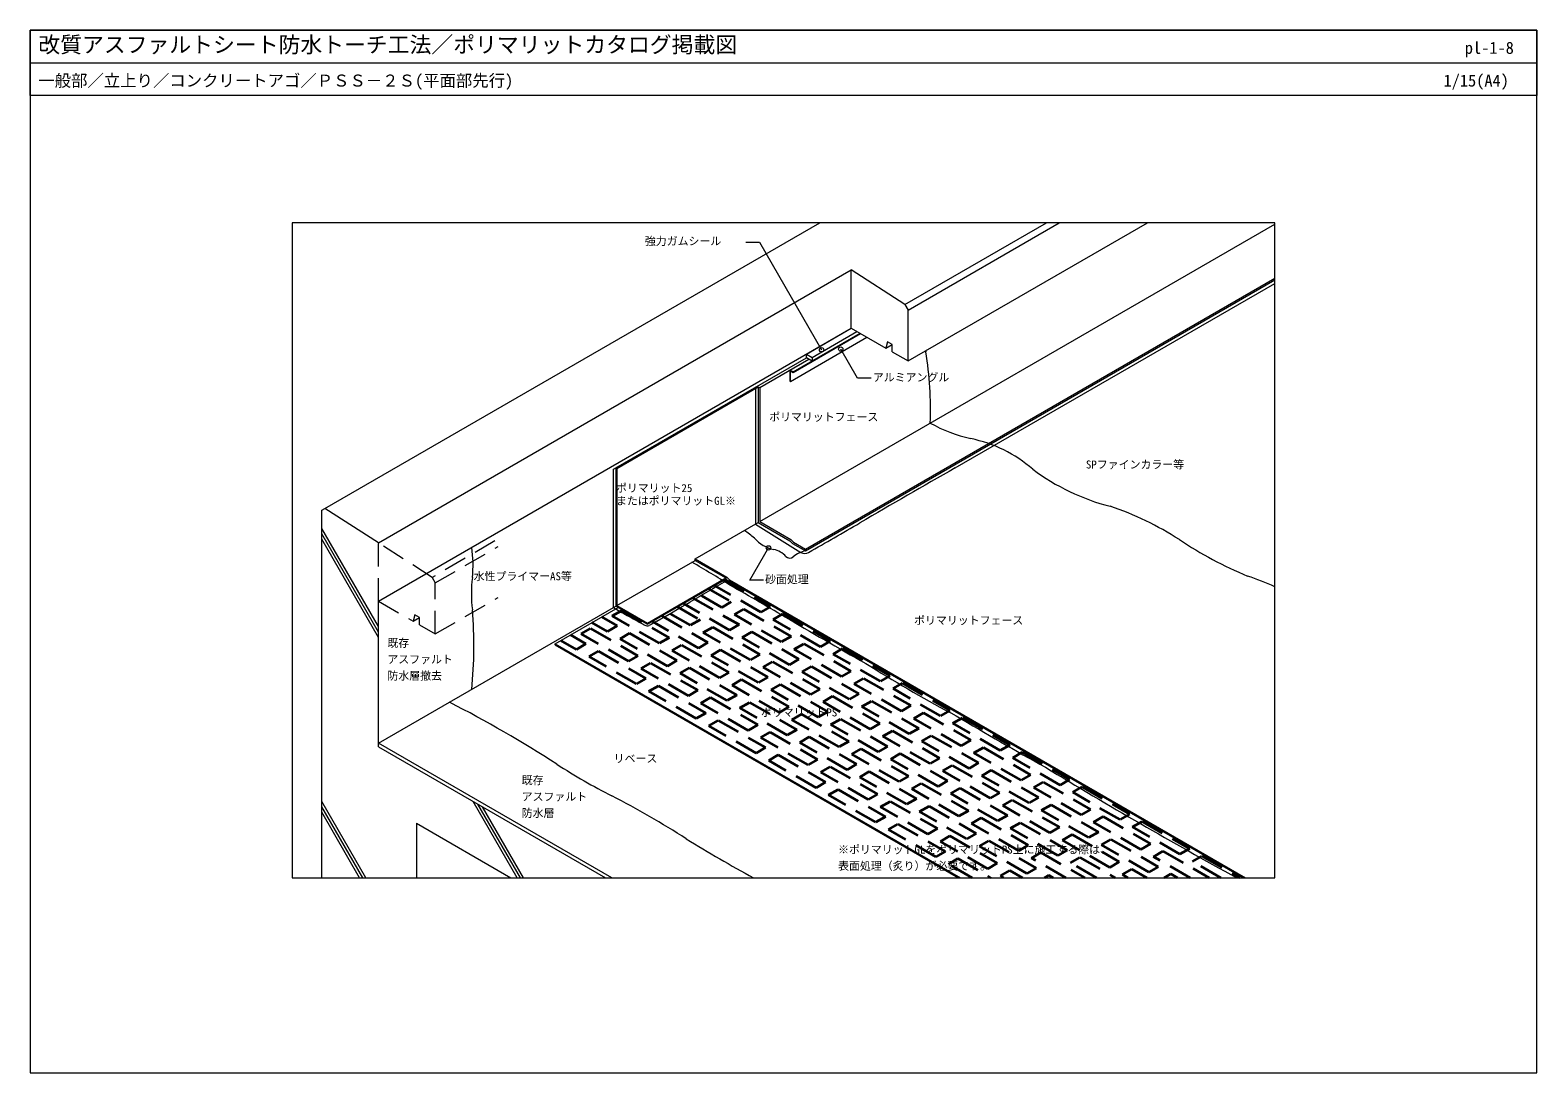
# Model space of a CAD drawing. Units: millimetres, scale not verified. Extents: x -2070 to 2070, y -1432 to 1432.
import ezdxf
from ezdxf.enums import TextEntityAlignment as Align

# ---------------------------------------------------------------- set-up
doc = ezdxf.new("R2010")
doc.units = ezdxf.units.MM
doc.header["$LTSCALE"] = 5
doc.linetypes.add('USER1', pattern=[19.05, 12.7, -6.35])
for name, color, linetype, lineweight in [('0-0_0', 7, 'Continuous', 18), ('0-1_WAKU', 7, 'Continuous', 18), ('0-2_KUTAI', 3, 'Continuous', 18), ('0-3_MOJI', 7, 'Continuous', 18), ('0-4_HATCH', 9, 'Continuous', 18), ('0-5_BOUSUI', 1, 'Continuous', 18), ('0-6_kanamono', 4, 'Continuous', 18), ('0-7_bousui2', 7, 'USER1', 35)]:
    doc.layers.add(name, color=color, linetype=linetype, lineweight=lineweight)
doc.styles.add('ＭＳ ゴシック', font='')
doc.styles.get('ＭＳ ゴシック').set_extended_font_data('MS Gothic')

msp = doc.modelspace()

# ---------------------------------------------------------------- linework, layer by layer
at = {"layer": '0-0_0'}
msp.add_line((-2070, 1342.5), (2070, 1342.5), dxfattribs=at)
msp.add_lwpolyline([(-1350, -896.522), (1350, -896.522), (1350, 903.478), (-1350, 903.478)], close=True, dxfattribs=at)
at = {"layer": '0-1_WAKU'}
for points in [[(-2070, -1432.5), (2070, -1432.5), (2070, 1432.5), (-2070, 1432.5)], [(2070, 1252.5), (-2070, 1252.5), (-2070, 1432.5), (2070, 1432.5)]]:
    msp.add_lwpolyline(points, close=True, dxfattribs=at)
at = {"layer": '0-2_KUTAI'}
for p, q in [((333.73, 678.878), (722.749, 903.478)), ((342.147, 523.478), (1000.326, 903.478)), ((342.147, 663.478), (757.839, 903.478)), ((-1112.776, 23.478), (186.262, 773.478)), ((186.262, 613.478), (186.262, 773.478)), ((333.73, 678.878), (186.262, 773.478)), ((333.73, 678.878), (342.147, 663.478)), ((342.147, 523.478), (342.147, 663.478)), ((-1112.776, -136.522), (186.262, 613.478)), ((186.262, 613.478), (281.525, 558.478)), ((285.855, 575.978), (281.525, 558.478)), ((281.525, 558.478), (298.846, 568.478)), ((298.846, 568.478), (285.855, 575.978)), ((298.846, 548.478), (298.846, 568.478)), ((298.846, 548.478), (342.147, 523.478)), ((-1268.66, -896.522), (-1268.66, 113.478)), ((-1112.776, 23.478), (-1260.243, 118.079)), ((-1112.776, -536.522), (-1112.776, -136.522)), ((-1112.776, -536.522), (-489.237, -896.522)), ((-1008.853, -746.522), (-1008.853, -896.522)), ((-1008.853, -746.522), (-749.045, -896.522))]:
    msp.add_line(p, q, dxfattribs=at)
at = {"layer": '0-2_KUTAI', "linetype": 'USER1'}
for p, q in [((-1112.776, -136.522), (-1112.776, 23.478)), ((-965.308, -71.122), (-1112.776, 23.478)), ((-792.749, 29.176), (-965.308, -71.122)), ((-956.891, -86.522), (-783.686, 13.478)), ((-965.308, -71.122), (-956.891, -86.522)), ((-956.891, -226.522), (-956.891, -86.522)), ((-1112.776, -136.522), (-1017.513, -191.522)), ((-956.891, -226.522), (-783.686, -126.522)), ((-1013.183, -174.022), (-1017.513, -191.522)), ((-1017.513, -191.522), (-1000.192, -181.522)), ((-1000.192, -181.522), (-1013.183, -174.022)), ((-1000.192, -201.522), (-1000.192, -181.522)), ((-1000.192, -201.522), (-956.891, -226.522))]:
    msp.add_line(p, q, dxfattribs=at)
at = {"layer": '0-2_KUTAI'}
msp.add_lwpolyline([(-1268.66, 113.478), (-1260.243, 118.079), (100.108, 903.478)], dxfattribs=at)
at = {"layer": '0-3_MOJI'}
for p, q in [((-103.557, 850.11), (-66.057, 850.11)), ((-66.057, 850.11), (104.793, 554.191)), ((203.553, 475.821), (157.166, 556.165)), ((241.053, 475.821), (203.553, 475.821)), ((-92.583, -79.033), (-41.196, 9.97)), ((-55.083, -79.033), (-92.583, -79.033))]:
    msp.add_line(p, q, dxfattribs=at)
for centre in [(104.793, 554.191), (157.166, 556.165), (-41.196, 9.97)]:
    msp.add_circle(centre, 6, dxfattribs=at)
at = {"layer": '0-4_HATCH'}
for p, q in [((-1112.776, -206.522), (-1268.66, 63.478)), ((-1112.776, -221.522), (-1268.66, 48.478)), ((-1112.776, -236.522), (-1268.66, 33.478)), ((-1147.417, -896.522), (-1268.66, -686.522)), ((-1156.077, -896.522), (-1268.66, -701.522)), ((-731.725, -896.522), (-852.968, -686.522)), ((-723.064, -896.522), (-839.978, -694.022)), ((-714.404, -896.522), (-826.987, -701.522)), ((-1164.737, -896.522), (-1268.66, -716.522))]:
    msp.add_line(p, q, dxfattribs=at)
at = {"layer": '0-5_BOUSUI'}
for p, q in [((-65.328, 82.223), (1350, 899.362)), ((60.246, 1.723), (1350, 746.362)), ((471.314, 229.633), (1350, 736.439)), ((78.432, 533.223), (201.851, 604.478)), ((62.844, 542.223), (78.432, 533.223)), ((-460.659, 229.978), (62.844, 532.223)), ((-458.061, 228.478), (-69.658, 452.723)), ((-76.911, 448.535), (-77.069, 75.444)), ((-69.658, 452.723), (-69.658, 79.723)), ((-65.328, 450.223), (-65.328, 82.223)), ((-458.061, 228.478), (-460.659, 229.978)), ((-77.069, 75.444), (47.595, -2.72)), ((-458.061, -148.522), (-242.863, -24.277)), ((-374.056, -197.022), (-158.859, -72.777)), ((-374.056, -200.022), (-158.859, -75.777)), ((-1112.776, -526.522), (-460.659, -150.022)), ((-627.802, -253.522), (-454.596, -153.522)), ((-374.056, -200.022), (-374.056, -197.022)), ((-627.802, -253.522), (485.907, -896.522)), ((-627.802, -256.522), (-627.802, -253.522)), ((-627.802, -256.522), (480.711, -896.522)), ((-471.917, -896.522), (-1112.776, -526.522))]:
    msp.add_line(p, q, dxfattribs=at)
for points in [[(60.246, 1.723), (60.246, 6.723), (1350, 751.362)], [(62.844, 532.223), (62.844, 542.223), (186.262, 613.478)], [(-69.658, 452.723), (-65.328, 450.223), (69.772, 528.223)], [(78.432, 533.223), (78.432, 523.223), (62.844, 532.223)], [(-467.54, -153.995), (-467.54, 226.005), (-460.659, 229.978)], [(-460.659, 229.978), (-460.659, -150.022), (-374.056, -200.022)], [(-458.061, 228.478), (-458.061, -148.522), (-374.056, -197.022)], [(-242.863, -24.277), (-242.863, -20.277), (-69.658, 79.723)], [(-69.658, 79.723), (17.811, 29.223), (24.909, 22.124), (60.246, 1.723)], [(-65.328, 82.223), (20.469, 32.688), (27.567, 25.589), (60.246, 6.723)], [(-242.863, -20.277), (-155.394, -70.777), (-148.296, -77.876), (1269.641, -896.522)], [(-242.863, -24.277), (-158.859, -72.777), (-158.859, -75.777), (1262.712, -896.522)]]:
    msp.add_lwpolyline(points, dxfattribs=at)
for centre, radius, start, end in [((717.753, 611.586), 332.464, 190.40471, 190.95795), ((-589.125, 390.677), 993.08, 357.81096, 9.13786), ((612.516, 732.474), 433.584, 241.13877, 256.95433), ((440.838, -52.675), 370.187, 48.79255, 78.49947), ((22532.903, -38284.047), 44384.876, 119.80515, 120.19485), ((1051.653, 720.374), 615.809, 233.42551, 255.49431), ((630.286, -674.467), 842.149, 57.10782, 71.50687), ((-346.493, -274.191), 409.203, 49.37572, 54.25211), ((-11829.753, 20769.114), 23938.385, 299.80515, 300.19485), ((-1145.608, -36.602), 292.748, 353.20046, 9.41081), ((-5.075, 104.903), 101.572, 222.41593, 257.58407), ((-40.773, -57.247), 64.46, 42.41593, 77.58407), ((79.082, -80.029), 83.893, 102.97524, 128.96246), ((1712.138, 973.809), 1129.488, 236.43248, 247.24062), ((-1550.229, -2305.538), 2620.397, 57.62873, 60.29706), ((17.149, -3.36), 14.666, 225.20625, 308.7555), ((58.231, 15.849), 21.399, 240.19485, 299.80515), ((-481.827, -115.748), 375.735, 173.20046, 186.79954), ((5087.77, -9280.84), 10589.814, 119.68688, 120.31312), ((-2608.599, 4219.515), 4950.252, 299.68688, 299.73454), ((1008.061, -866.396), 842.149, 66.04419, 71.50687), ((-7999.842, -13880.855), 15867.755, 59.66162, 60.33838), ((-1961.978, -259.962), 1111.542, 353.86603, 5.14755), ((567.408, 1638.524), 2069.841, 239.99912, 241.21121), ((-5121.867, 8181.677), 9638.289, 299.68688, 300.31312), ((4075.71, 7847.997), 9201.751, 240.68625, 240.99793), ((-360.918, -153.061), 52.958, 242.12503, 253.908), ((-373.017, -194.695), 9.602, 254.41266, 295.23453), ((724.82, -2074.115), 2167.007, 119.68688, 120.31312), ((16628.197, 28329.074), 33001.667, 239.77459, 240.22541), ((1994.698, 2452.239), 3277.472, 237.62873, 242.37127), ((-2484.209, -3470.604), 3434.524, 57.17473, 62.86797), ((4832.246, 6813.158), 8471.286, 239.0441, 240.9559), ((317.241, 868.759), 1730.571, 237.1132, 242.8868), ((7614.343, 10741.861), 13266.988, 238.68835, 241.31165), ((-1539.46, -2757.49), 2343.374, 57.1132, 62.8868), ((1707.121, 2411.722), 3761.139, 238.33936, 241.59242)]:
    msp.add_arc(centre, radius, start, end, dxfattribs=at)
at = {"layer": '0-6_kanamono'}
for p, q in [((19.11, 467.473), (229.131, 588.728)), ((26.471, 493.223), (210.511, 599.478)), ((26.471, 491.723), (211.81, 598.728))]:
    msp.add_line(p, q, dxfattribs=at)
msp.add_lwpolyline([(26.471, 493.223), (17.811, 498.223), (17.811, 468.223), (19.11, 467.473), (19.11, 495.973), (26.471, 491.723)], close=True, dxfattribs=at)
at = {"layer": '0-7_bousui2'}
for points in [[(-163.53, -78.475), (-36.682, -151.711), (-62.663, -166.711), (-189.511, -93.475)], [(-205.636, -102.784), (-143.739, -138.52), (-169.72, -153.52), (-231.616, -117.784)], [(-291.042, -152.094), (-229.146, -187.829), (-255.126, -202.829), (-317.023, -167.094)], [(-248.937, -127.784), (-122.089, -201.02), (-148.069, -216.02), (-274.918, -142.784)], [(-500.29, -179.903), (-457.446, -204.639), (-483.427, -219.639), (-526.271, -194.903)], [(-334.343, -177.094), (-207.495, -250.329), (-233.476, -265.329), (-360.324, -192.094)], [(-585.696, -229.212), (-542.853, -253.948), (-568.833, -268.948), (-611.677, -244.212)], [(-585.696, -229.212), (-542.853, -253.948), (-568.833, -268.948), (-611.677, -244.212)], [(775.571, -896.522), (681.377, -842.139), (707.358, -827.139), (827.533, -896.522)], [(1117.197, -896.522), (1016.735, -838.52), (1042.716, -823.52), (1169.158, -896.522)], [(518.156, -896.522), (453.077, -858.948), (479.057, -843.948), (570.117, -896.522)], [(859.782, -896.522), (788.434, -855.329), (814.415, -840.329), (911.743, -896.522)], [(1201.407, -896.522), (1123.792, -851.711), (1149.773, -836.711), (1253.369, -896.522)], [(604.758, -896.522), (595.971, -891.448), (621.951, -876.448), (656.72, -896.522)], [(717.087, -896.522), (729.009, -889.639), (740.93, -896.522)], [(946.384, -896.522), (931.328, -887.829), (957.309, -872.829), (998.346, -896.522)], [(1046.176, -896.522), (1064.366, -886.02), (1082.556, -896.522)]]:
    msp.add_lwpolyline(points, dxfattribs=at)
for points in [[(-470.437, -177.139), (-444.456, -162.139), (-314.552, -237.139), (-340.533, -252.139)], [(-135.079, -173.52), (-109.098, -158.52), (20.806, -233.52), (-5.175, -248.52)], [(-28.022, -186.711), (-2.041, -171.711), (127.863, -246.711), (101.882, -261.711)], [(-555.843, -226.448), (-529.862, -211.448), (-399.959, -286.448), (-425.939, -301.448)], [(-448.786, -239.639), (-422.805, -224.639), (-292.901, -299.639), (-318.882, -314.639)], [(-220.485, -222.829), (-194.505, -207.829), (-64.601, -282.829), (-90.582, -297.829)], [(-113.428, -236.02), (-87.448, -221.02), (42.456, -296.02), (16.475, -311.02)], [(-534.192, -288.948), (-508.212, -273.948), (-378.308, -348.948), (-404.289, -363.948)], [(-305.892, -272.139), (-279.911, -257.139), (-150.007, -332.139), (-175.988, -347.139)], [(-198.835, -285.329), (-172.854, -270.329), (-42.95, -345.329), (-68.931, -360.329)], [(29.466, -268.52), (55.447, -253.52), (185.35, -328.52), (159.37, -343.52)], [(136.523, -281.711), (162.504, -266.711), (292.407, -341.711), (266.427, -356.711)], [(-391.298, -321.448), (-365.317, -306.448), (-235.414, -381.448), (-261.394, -396.448)], [(-284.241, -334.639), (-258.26, -319.639), (-128.357, -394.639), (-154.337, -409.639)], [(-55.941, -317.829), (-29.96, -302.829), (99.944, -377.829), (73.963, -392.829)], [(51.116, -331.02), (77.097, -316.02), (207.001, -391.02), (181.02, -406.02)], [(-369.648, -383.948), (-343.667, -368.948), (-213.763, -443.948), (-239.744, -458.948)], [(-141.347, -367.139), (-115.366, -352.139), (14.538, -427.139), (-11.443, -442.139)], [(-34.29, -380.329), (-8.309, -365.329), (121.595, -440.329), (95.614, -455.329)], [(194.011, -363.52), (219.991, -348.52), (349.895, -423.52), (323.914, -438.52)], [(301.068, -376.711), (327.048, -361.711), (456.952, -436.711), (430.972, -451.711)], [(-226.753, -416.448), (-200.773, -401.448), (-70.869, -476.448), (-96.85, -491.448)], [(108.604, -412.829), (134.585, -397.829), (264.489, -472.829), (238.508, -487.829)], [(215.661, -426.02), (241.642, -411.02), (371.546, -486.02), (345.565, -501.02)], [(-119.696, -429.639), (-93.716, -414.639), (36.188, -489.639), (10.207, -504.639)], [(23.198, -462.139), (49.179, -447.139), (179.082, -522.139), (153.102, -537.139)], [(358.555, -458.52), (384.536, -443.52), (514.44, -518.52), (488.459, -533.52)], [(-205.103, -478.948), (-179.122, -463.948), (-49.218, -538.948), (-75.199, -553.948)], [(-62.209, -511.448), (-36.228, -496.448), (93.676, -571.448), (67.695, -586.448)], [(130.255, -475.329), (156.236, -460.329), (286.139, -535.329), (260.159, -550.329)], [(273.149, -507.829), (299.13, -492.829), (429.034, -567.829), (403.053, -582.829)], [(465.613, -471.711), (491.593, -456.711), (621.497, -531.711), (595.516, -546.711)], [(44.848, -524.639), (70.829, -509.639), (200.733, -584.639), (174.752, -599.639)], [(380.206, -521.02), (406.187, -506.02), (536.091, -581.02), (510.11, -596.02)], [(-40.558, -573.948), (-14.577, -558.948), (115.327, -633.948), (89.346, -648.948)], [(187.743, -557.139), (213.723, -542.139), (343.627, -617.139), (317.646, -632.139)], [(294.8, -570.329), (320.78, -555.329), (450.684, -630.329), (424.704, -645.329)], [(523.1, -553.52), (549.081, -538.52), (678.985, -613.52), (653.004, -628.52)], [(630.157, -566.711), (656.138, -551.711), (786.042, -626.711), (760.061, -641.711)], [(102.336, -606.448), (128.317, -591.448), (258.221, -666.448), (232.24, -681.448)], [(209.393, -619.639), (235.374, -604.639), (365.278, -679.639), (339.297, -694.639)], [(437.694, -602.829), (463.675, -587.829), (593.578, -662.829), (567.598, -677.829)], [(544.751, -616.02), (570.732, -601.02), (700.636, -676.02), (674.655, -691.02)], [(123.987, -668.948), (149.968, -653.948), (279.871, -728.948), (253.891, -743.948)], [(352.287, -652.139), (378.268, -637.139), (508.172, -712.139), (482.191, -727.139)], [(459.345, -665.329), (485.325, -650.329), (615.229, -725.329), (589.248, -740.329)], [(687.645, -648.52), (713.626, -633.52), (843.53, -708.52), (817.549, -723.52)], [(794.702, -661.711), (820.683, -646.711), (950.587, -721.711), (924.606, -736.711)], [(266.881, -701.448), (292.862, -686.448), (422.766, -761.448), (396.785, -776.448)], [(373.938, -714.639), (399.919, -699.639), (529.823, -774.639), (503.842, -789.639)], [(602.239, -697.829), (628.219, -682.829), (758.123, -757.829), (732.143, -772.829)], [(709.296, -711.02), (735.277, -696.02), (865.18, -771.02), (839.2, -786.02)], [(516.832, -747.139), (542.813, -732.139), (672.717, -807.139), (646.736, -822.139)], [(852.19, -743.52), (878.171, -728.52), (1008.075, -803.52), (982.094, -818.52)], [(959.247, -756.711), (985.228, -741.711), (1115.132, -816.711), (1089.151, -831.711)], [(288.532, -763.948), (314.512, -748.948), (444.416, -823.948), (418.436, -838.948)], [(431.426, -796.448), (457.407, -781.448), (587.31, -856.448), (561.33, -871.448)], [(623.889, -760.329), (649.87, -745.329), (779.774, -820.329), (753.793, -835.329)], [(766.784, -792.829), (792.764, -777.829), (922.668, -852.829), (896.687, -867.829)], [(538.483, -809.639), (564.464, -794.639), (694.368, -869.639), (668.387, -884.639)], [(873.841, -806.02), (899.821, -791.02), (1029.725, -866.02), (1003.744, -881.02)]]:
    msp.add_lwpolyline(points, close=True, dxfattribs=at)

# ---------------------------------------------------------------- texts
at = {"layer": '0-1_WAKU', "style": 'ＭＳ ゴシック'}
for s, height, p in [('改質アスファルトシート防水トーチ工法／ポリマリットカタログ掲載図', 43.99, (-2047.5, 1357.5)), ('pl-1-8', 32.99, (1872.068, 1357.5)), ('一般部／立上り／コンクリートアゴ／ＰＳＳ－２Ｓ(平面部先行)', 32.99, (-2047.5, 1267.5)), ('1/15(A4)', 32.99, (1813.591, 1267.5))]:
    msp.add_text(s, height=height, dxfattribs=at).set_placement(p, align=Align.BOTTOM_LEFT)
at = {"layer": '0-3_MOJI', "style": 'ＭＳ ゴシック'}
for s, p in [('強力ガムシール', (-380.95, 835.11)), ('アルミアングル', (245.553, 460.821)), ('ポリマリットフェース', (-39.394, 351.997)), ('SPファインカラー等', (830.951, 221.401)), ('ポリマリット25', (-460.384, 156.707)), ('またはポリマリットGL※', (-460.384, 121.707)), ('水性プライマーAS等', (-851.422, -85.639)), ('砂面処理', (-50.583, -94.033)), ('ポリマリットフェース', (358.85, -206.756)), ('既存', (-1088.366, -268.997)), ('アスファルト', (-1088.366, -313.997)), ('防水層撤去', (-1088.366, -358.997)), ('ポリマリットPS', (-62.303, -459.765)), ('リベース', (-466.734, -586.426)), ('既存', (-719.394, -646.245)), ('アスファルト', (-719.394, -691.245)), ('防水層', (-719.394, -736.245)), ('※ポリマリットGLをポリマリットPS上に施工する際は、', (150, -836.522)), ('表面処理（炙り）が必要です。', (150, -881.522))]:
    msp.add_text(s, height=21.99, dxfattribs=at).set_placement(p, align=Align.BOTTOM_LEFT)

doc.saveas('drawing.dxf')
